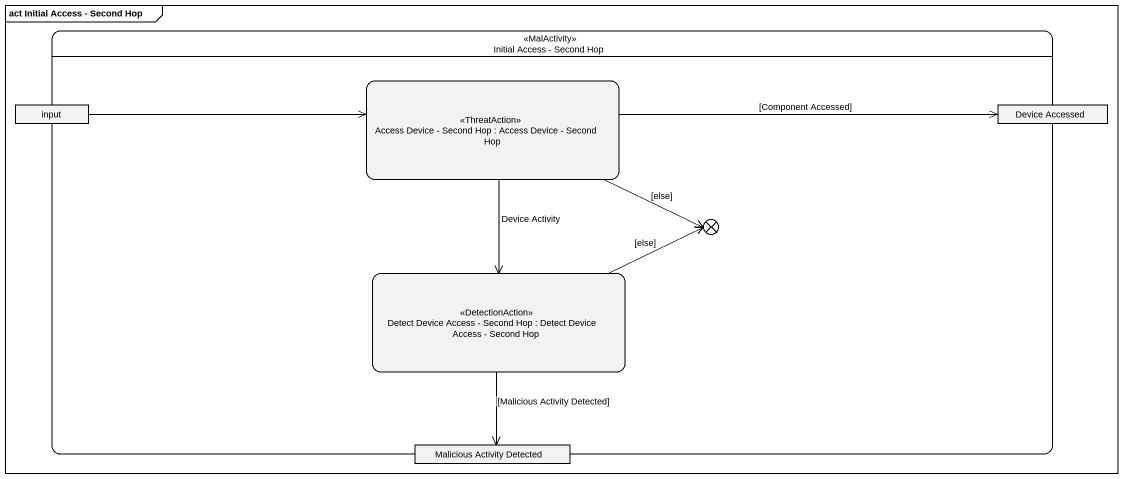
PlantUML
@startuml
mainframe act Initial Access - Second Hop
hide empty description
state "Initial Access - Second Hop" as Initial_Access_Second_Hop <<MalActivity>> {
  state "Access Device - Second Hop : Access Device - Second Hop" as Access_Device_Second_Hop <<ThreatAction>>
  state input <<object>>
  state "Device Accessed" as Device_Accessed <<object>>
  state flowfinal1 <<end>>
  state "Detect Device Access - Second Hop : Detect Device Access - Second Hop" as Detect_Device_Access_Second <<DetectionAction>>
  state "Malicious Activity Detected" as Malicious_Activity_Detected <<object>>
}
Access_Device_Second_Hop -right-> Device_Accessed : [Component Accessed]
Access_Device_Second_Hop -right-> flowfinal1 : [else]
Access_Device_Second_Hop --> Detect_Device_Access_Second : Device Activity
input -right-> Access_Device_Second_Hop
Detect_Device_Access_Second -right-> flowfinal1 : [else]
Detect_Device_Access_Second --> Malicious_Activity_Detected : [Malicious Activity Detected]
@enduml
